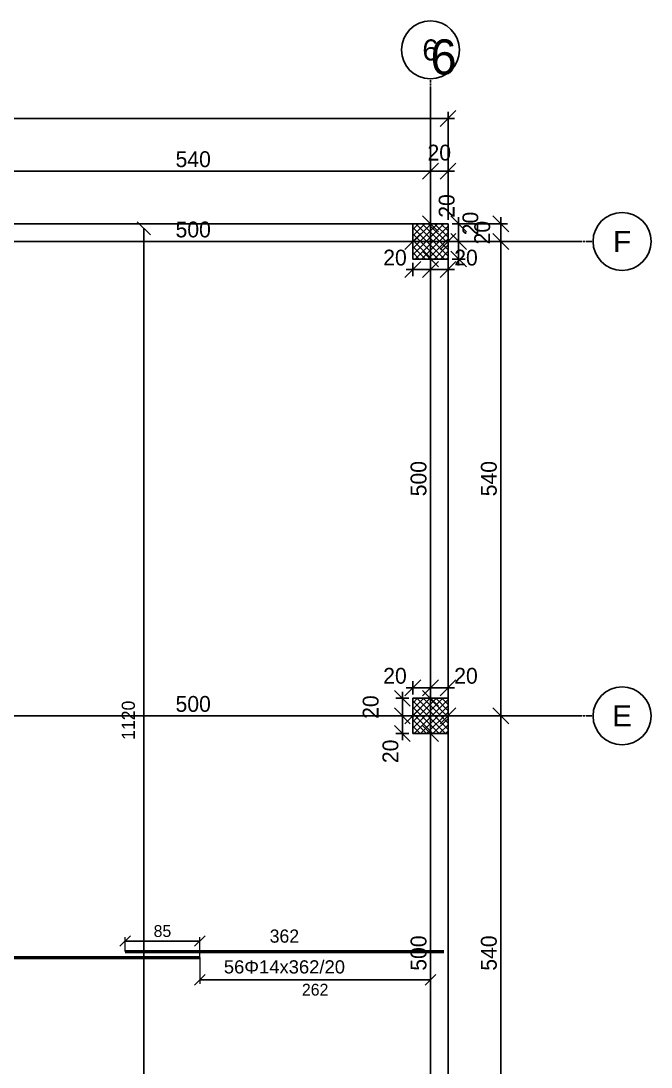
# Model space of a CAD drawing. Header units: centimetres. Extents: x -231 to 7431, y -4464 to 7215.
# Drawn here: x 2254 to 2971, y -2370 to -1179 of the extents above; entities that cross this region are included whole.
import ezdxf
from ezdxf.enums import TextEntityAlignment as Align

# ---------------------------------------------------------------- set-up
doc = ezdxf.new("R2010")
doc.units = ezdxf.units.CM
doc.linetypes.add('DASHDOT', pattern=[3.556, 2.54, -0.508, 0, -0.508])
for name, color, linetype in [('AXIS', 8, 'Continuous'), ('COLUMN', 3, 'Continuous'), ('FW_AXIS', 7, 'Continuous'), ('FW_COLUMN_HATCH', 8, 'Continuous'), ('FW_DIM', 7, 'Continuous'), ('REB_TOP_MESH_X', 5, 'Continuous'), ('REB_TOP_MESH_X_AXDIM', 5, 'Continuous'), ('REB_TOP_MESH_X_LAP', 5, 'Continuous'), ('REB_TOP_MESH_X_RANGE', 5, 'Continuous'), ('REB_TOP_MESH_X_TEXT', 5, 'Continuous'), ('SLAB', 7, 'Continuous')]:
    doc.layers.add(name, color=color, linetype=linetype)
doc.styles.add('REBAR_TXT', font='arial.ttf')
doc.dimstyles.new('FW_DIM', dxfattribs={"dimtxt": 18, "dimasz": 9, "dimexe": 7.5, "dimexo": 4.5, "dimgap": 4.5, "dimtad": 1, "dimdec": 0, "dimtxsty": 'Standard', "dimtsz": 9, "dimcen": 2.5, "dimdle": 7.5, "dimclrd": 256, "dimclre": 256, "dimclrt": 7, "dimazin": 3, "dimtfac": 1, "dimtmove": 2, "dimatfit": 3})
doc.dimstyles.new('REBAR LAP', dxfattribs={"dimtxt": 13.5, "dimasz": 2.5, "dimexe": 4.5, "dimexo": 0, "dimgap": 4.5, "dimtad": 1, "dimdec": 0, "dimtxsty": 'Standard', "dimtsz": 6, "dimcen": 2.5, "dimclrd": 6, "dimclre": 6, "dimclrt": 7, "dimazin": 3, "dimtfac": 1, "dimtmove": 2, "dimatfit": 3, "dimlwd": 25, "dimlwe": 18})
doc.dimstyles.new('REBAR M-200', dxfattribs={"dimtxt": 15, "dimasz": 15, "dimexe": 25, "dimexo": 12.5, "dimgap": 10, "dimtad": 1, "dimdec": 0, "dimtxsty": 'Standard', "dimblk": 'NONE', "dimcen": 50, "dimse1": 1, "dimse2": 1, "dimclrd": 6, "dimclre": 6, "dimclrt": 7, "dimazin": 3, "dimtfac": 1, "dimtmove": 2, "dimatfit": 3, "dimldrblk": 'NONE', "dimlwd": 53})
doc.dimstyles.new('REBAR RANGE', dxfattribs={"dimtxt": 15, "dimasz": 2.5, "dimexe": 0, "dimexo": 0, "dimgap": 10, "dimtad": 1, "dimdec": 0, "dimtxsty": 'Standard', "dimtsz": 7.5, "dimcen": 2.5, "dimse1": 1, "dimse2": 1, "dimclrd": 6, "dimclre": 6, "dimclrt": 7, "dimazin": 3, "dimtfac": 1, "dimtmove": 2, "dimatfit": 3, "dimlwd": 25})

# ---------------------------------------------------------------- blocks, each defined once
blk = doc.blocks.new('*D1085')
at = {"color": 6, "lineweight": 53}
blk.add_line((1857.5, -2245), (2457.5, -2245), dxfattribs=at)
at = {"layer": 'Defpoints'}
for p in [(1857.5, -2245), (1857.5, -2245), (2457.5, -2245)]:
    blk.add_point(p, dxfattribs=at)
at = {"layer": 'REB_TOP_MESH_X', "color": 7, "insert": (2157.5, -2227.5), "char_height": 15, "attachment_point": 5}
blk.add_mtext('600', dxfattribs=at)
blk = doc.blocks.new('_NONE')
blk = doc.blocks.new('*D1086')
at = {"color": 6, "lineweight": 53}
blk.add_line((2372.5, -2238.25), (2735, -2238.25), dxfattribs=at)
at = {"layer": 'Defpoints'}
for p in [(2372.5, -2238.25), (2372.5, -2238.25), (2735, -2238.25)]:
    blk.add_point(p, dxfattribs=at)
at = {"layer": 'REB_TOP_MESH_X', "color": 7, "insert": (2553.75, -2220.75), "char_height": 15, "attachment_point": 5}
blk.add_mtext('362', dxfattribs=at)
blk = doc.blocks.new('_OBLIQUE')
at = {"color": 0, "linetype": 'BYBLOCK'}
blk.add_line((-0.5, -0.5), (0.5, 0.5), dxfattribs=at)
blk = doc.blocks.new('*D1095')
at = {"color": 6, "lineweight": 18}
for p, q in [((2372.5, -2238.25), (2372.5, -2221.75)), ((2457.5, -2245), (2457.5, -2221.75))]:
    blk.add_line(p, q, dxfattribs=at)
at = {"color": 6, "lineweight": 25}
blk.add_line((2372.5, -2226.25), (2457.5, -2226.25), dxfattribs=at)
at = {"layer": 'Defpoints'}
for p in [(2372.5, -2226.25), (2372.5, -2238.25), (2457.5, -2245)]:
    blk.add_point(p, dxfattribs=at)
at = {"layer": 'REB_TOP_MESH_X_LAP', "color": 6, "xscale": 12, "yscale": 12}
for p in [(2372.5, -2226.25), (2457.5, -2226.25)]:
    blk.add_blockref('_OBLIQUE', p, dxfattribs=at)
at = {"layer": 'REB_TOP_MESH_X_LAP', "color": 7, "insert": (2415, -2215), "char_height": 13.5, "attachment_point": 5}
blk.add_mtext('85', dxfattribs=at)
blk = doc.blocks.new('*D1096')
at = {"color": 6, "lineweight": 18}
for p, q in [((2457.5, -2245), (2457.5, -2275)), ((2720, -2245), (2720, -2275))]:
    blk.add_line(p, q, dxfattribs=at)
at = {"color": 6, "lineweight": 25}
blk.add_line((2720, -2270.5), (2457.5, -2270.5), dxfattribs=at)
at = {"layer": 'Defpoints'}
for p in [(2457.5, -2245), (2720, -2245), (2720, -2270.5)]:
    blk.add_point(p, dxfattribs=at)
at = {"layer": 'REB_TOP_MESH_X_AXDIM', "color": 6, "xscale": 12, "yscale": 12}
for p in [(2457.5, -2270.5), (2720, -2270.5)]:
    blk.add_blockref('_OBLIQUE', p, dxfattribs=at)
at = {"layer": 'REB_TOP_MESH_X_AXDIM', "color": 7, "insert": (2588.75, -2281.75), "char_height": 13.5, "attachment_point": 5}
blk.add_mtext('262', dxfattribs=at)
blk = doc.blocks.new('*D1162')
at = {"color": 6, "lineweight": 25}
blk.add_line((2393.75, -2535), (2393.75, -1415), dxfattribs=at)
at = {"layer": 'Defpoints'}
for p in [(2393.75, -1415), (2393.75, -2535), (2393.75, -2535)]:
    blk.add_point(p, dxfattribs=at)
at = {"layer": 'REB_TOP_MESH_X_RANGE', "color": 6, "xscale": 15, "yscale": 15, "rotation": 90}
for p in [(2393.75, -1415), (2393.75, -2535)]:
    blk.add_blockref('_OBLIQUE', p, dxfattribs=at)
at = {"layer": 'REB_TOP_MESH_X_RANGE', "color": 7, "insert": (2376.25, -1975), "char_height": 15, "attachment_point": 5, "rotation": 90}
blk.add_mtext('1120', dxfattribs=at)
blk = doc.blocks.new('*D1163')
at = {"color": 6, "lineweight": 25}
blk.add_line((2393.75, -2535), (2393.75, -1415), dxfattribs=at)
at = {"layer": 'Defpoints'}
for p in [(2393.75, -1415), (2393.75, -2535), (2393.75, -2535)]:
    blk.add_point(p, dxfattribs=at)
at = {"layer": 'REB_TOP_MESH_X_RANGE', "color": 6, "xscale": 15, "yscale": 15, "rotation": 90}
for p in [(2393.75, -1415), (2393.75, -2535)]:
    blk.add_blockref('_OBLIQUE', p, dxfattribs=at)
at = {"layer": 'REB_TOP_MESH_X_RANGE', "color": 7, "insert": (2376.25, -1975), "char_height": 15, "attachment_point": 5, "rotation": 90}
blk.add_mtext('1120', dxfattribs=at)
blk = doc.blocks.new('*D1301')
for p, q in [((2692.5, -1938), (2727.5, -1938)), ((2700, -1945.5), (2700, -1930.5)), ((2720, -1945.5), (2720, -1930.5))]:
    blk.add_line(p, q)
at = {"layer": 'Defpoints'}
for p in [(2700, -1938), (2700, -1950), (2720, -1950)]:
    blk.add_point(p, dxfattribs=at)
at = {"layer": 'FW_DIM', "xscale": 18, "yscale": 18}
for p in [(2700, -1938), (2720, -1938)]:
    blk.add_blockref('_OBLIQUE', p, dxfattribs=at)
at = {"layer": 'FW_DIM', "color": 7, "insert": (2679.6, -1924.5), "char_height": 18, "attachment_point": 5}
blk.add_mtext('20', dxfattribs=at)
blk = doc.blocks.new('*D1302')
for p, q in [((2712.5, -1938), (2747.5, -1938)), ((2720, -1945.5), (2720, -1930.5)), ((2740, -1945.5), (2740, -1930.5))]:
    blk.add_line(p, q)
at = {"layer": 'Defpoints'}
for p in [(2720, -1938), (2720, -1950), (2740, -1950)]:
    blk.add_point(p, dxfattribs=at)
at = {"layer": 'FW_DIM', "xscale": 18, "yscale": 18}
for p in [(2720, -1938), (2740, -1938)]:
    blk.add_blockref('_OBLIQUE', p, dxfattribs=at)
at = {"layer": 'FW_DIM', "color": 7, "insert": (2760.4, -1924.5), "char_height": 18, "attachment_point": 5}
blk.add_mtext('20', dxfattribs=at)
blk = doc.blocks.new('*D1303')
for p, q in [((2688, -1997.5), (2688, -1962.5)), ((2695.5, -1970), (2680.5, -1970)), ((2695.5, -1990), (2680.5, -1990))]:
    blk.add_line(p, q)
at = {"layer": 'Defpoints'}
for p in [(2700, -1970), (2688, -1990), (2700, -1990)]:
    blk.add_point(p, dxfattribs=at)
at = {"layer": 'FW_DIM', "xscale": 18, "yscale": 18, "rotation": 90}
for p in [(2688, -1970), (2688, -1990)]:
    blk.add_blockref('_OBLIQUE', p, dxfattribs=at)
at = {"layer": 'FW_DIM', "color": 7, "insert": (2674.5, -2010.4), "char_height": 18, "attachment_point": 5, "rotation": 90}
blk.add_mtext('20', dxfattribs=at)
blk = doc.blocks.new('*D1304')
for p, q in [((2695.5, -1950), (2680.5, -1950)), ((2688, -1977.5), (2688, -1942.5)), ((2695.5, -1970), (2680.5, -1970))]:
    blk.add_line(p, q)
at = {"layer": 'Defpoints'}
for p in [(2700, -1950), (2688, -1970), (2700, -1970)]:
    blk.add_point(p, dxfattribs=at)
at = {"layer": 'FW_DIM', "xscale": 18, "yscale": 18, "rotation": 90}
for p in [(2688, -1950), (2688, -1970)]:
    blk.add_blockref('_OBLIQUE', p, dxfattribs=at)
at = {"layer": 'FW_DIM', "color": 7, "insert": (2652, -1960), "char_height": 18, "attachment_point": 5, "rotation": 90}
blk.add_mtext('20', dxfattribs=at)
blk = doc.blocks.new('*D1305')
for p, q in [((2692.5, -1462), (2727.5, -1462)), ((2700, -1454.5), (2700, -1469.5)), ((2720, -1454.5), (2720, -1469.5))]:
    blk.add_line(p, q)
at = {"layer": 'Defpoints'}
for p in [(2700, -1450), (2720, -1450), (2700, -1462)]:
    blk.add_point(p, dxfattribs=at)
at = {"layer": 'FW_DIM', "xscale": 18, "yscale": 18}
for p in [(2700, -1462), (2720, -1462)]:
    blk.add_blockref('_OBLIQUE', p, dxfattribs=at)
at = {"layer": 'FW_DIM', "color": 7, "insert": (2679.6, -1448.5), "char_height": 18, "attachment_point": 5}
blk.add_mtext('20', dxfattribs=at)
blk = doc.blocks.new('*D1306')
for p, q in [((2712.5, -1462), (2747.5, -1462)), ((2720, -1454.5), (2720, -1469.5)), ((2740, -1454.5), (2740, -1469.5))]:
    blk.add_line(p, q)
at = {"layer": 'Defpoints'}
for p in [(2720, -1450), (2740, -1450), (2720, -1462)]:
    blk.add_point(p, dxfattribs=at)
at = {"layer": 'FW_DIM', "xscale": 18, "yscale": 18}
for p in [(2720, -1462), (2740, -1462)]:
    blk.add_blockref('_OBLIQUE', p, dxfattribs=at)
at = {"layer": 'FW_DIM', "color": 7, "insert": (2760.4, -1448.5), "char_height": 18, "attachment_point": 5}
blk.add_mtext('20', dxfattribs=at)
blk = doc.blocks.new('*D1307')
for p, q in [((2752, -1457.5), (2752, -1422.5)), ((2744.5, -1430), (2759.5, -1430)), ((2744.5, -1450), (2759.5, -1450))]:
    blk.add_line(p, q)
at = {"layer": 'Defpoints'}
for p in [(2740, -1430), (2740, -1450), (2752, -1450)]:
    blk.add_point(p, dxfattribs=at)
at = {"layer": 'FW_DIM', "xscale": 18, "yscale": 18, "rotation": 90}
for p in [(2752, -1430), (2752, -1450)]:
    blk.add_blockref('_OBLIQUE', p, dxfattribs=at)
at = {"layer": 'FW_DIM', "color": 7, "insert": (2765.5, -1409.6), "char_height": 18, "attachment_point": 5, "rotation": 90}
blk.add_mtext('20', dxfattribs=at)
blk = doc.blocks.new('*D1308')
for p, q in [((2752, -1437.5), (2752, -1402.5)), ((2744.5, -1410), (2759.5, -1410)), ((2744.5, -1430), (2759.5, -1430))]:
    blk.add_line(p, q)
at = {"layer": 'Defpoints'}
for p in [(2740, -1410), (2740, -1430), (2752, -1430)]:
    blk.add_point(p, dxfattribs=at)
at = {"layer": 'FW_DIM', "xscale": 18, "yscale": 18, "rotation": 90}
for p in [(2752, -1410), (2752, -1430)]:
    blk.add_blockref('_OBLIQUE', p, dxfattribs=at)
at = {"layer": 'FW_DIM', "color": 7, "insert": (2738.5, -1389.6), "char_height": 18, "attachment_point": 5, "rotation": 90}
blk.add_mtext('20', dxfattribs=at)
blk = doc.blocks.new('*D1358')
for p, q in [((2200, -1965.5), (2200, -1962.5)), ((2700, -1965.5), (2700, -1962.5)), ((2192.5, -1970), (2707.5, -1970))]:
    blk.add_line(p, q)
at = {"layer": 'Defpoints'}
for p in [(2200, -1970), (2200, -1970), (2700, -1970)]:
    blk.add_point(p, dxfattribs=at)
at = {"layer": 'FW_DIM', "xscale": 18, "yscale": 18}
for p in [(2200, -1970), (2700, -1970)]:
    blk.add_blockref('_OBLIQUE', p, dxfattribs=at)
at = {"layer": 'FW_DIM', "color": 7, "insert": (2450, -1956.5), "char_height": 18, "attachment_point": 5}
blk.add_mtext('500', dxfattribs=at)
blk = doc.blocks.new('*D1359')
for p, q in [((2700, -1965.5), (2700, -1962.5)), ((2740, -1965.5), (2740, -1962.5)), ((2692.5, -1970), (2747.5, -1970))]:
    blk.add_line(p, q)
at = {"layer": 'Defpoints'}
for p in [(2700, -1970), (2700, -1970), (2740, -1970)]:
    blk.add_point(p, dxfattribs=at)
at = {"layer": 'FW_DIM', "xscale": 18, "yscale": 18}
for p in [(2700, -1970), (2740, -1970)]:
    blk.add_blockref('_OBLIQUE', p, dxfattribs=at)
blk = doc.blocks.new('*D1369')
for p, q in [((2200, -1425.5), (2200, -1422.5)), ((2700, -1425.5), (2700, -1422.5)), ((2192.5, -1430), (2707.5, -1430))]:
    blk.add_line(p, q)
at = {"layer": 'Defpoints'}
for p in [(2200, -1430), (2200, -1430), (2700, -1430)]:
    blk.add_point(p, dxfattribs=at)
at = {"layer": 'FW_DIM', "xscale": 18, "yscale": 18}
for p in [(2200, -1430), (2700, -1430)]:
    blk.add_blockref('_OBLIQUE', p, dxfattribs=at)
at = {"layer": 'FW_DIM', "color": 7, "insert": (2450, -1416.5), "char_height": 18, "attachment_point": 5}
blk.add_mtext('500', dxfattribs=at)
blk = doc.blocks.new('*D1370')
for p, q in [((2700, -1425.5), (2700, -1422.5)), ((2740, -1425.5), (2740, -1422.5)), ((2692.5, -1430), (2747.5, -1430))]:
    blk.add_line(p, q)
at = {"layer": 'Defpoints'}
for p in [(2700, -1430), (2700, -1430), (2740, -1430)]:
    blk.add_point(p, dxfattribs=at)
at = {"layer": 'FW_DIM', "xscale": 18, "yscale": 18}
for p in [(2700, -1430), (2740, -1430)]:
    blk.add_blockref('_OBLIQUE', p, dxfattribs=at)
blk = doc.blocks.new('*D1429')
for p, q in [((2720, -2497.5), (2720, -1982.5)), ((2715.5, -1990), (2712.5, -1990)), ((2715.5, -2490), (2712.5, -2490))]:
    blk.add_line(p, q)
at = {"layer": 'Defpoints'}
for p in [(2720, -1990), (2720, -2490), (2720, -2490)]:
    blk.add_point(p, dxfattribs=at)
at = {"layer": 'FW_DIM', "xscale": 18, "yscale": 18, "rotation": 90}
for p in [(2720, -1990), (2720, -2490)]:
    blk.add_blockref('_OBLIQUE', p, dxfattribs=at)
at = {"layer": 'FW_DIM', "color": 7, "insert": (2706.5, -2240), "char_height": 18, "attachment_point": 5, "rotation": 90}
blk.add_mtext('500', dxfattribs=at)
blk = doc.blocks.new('*D1430')
for p, q in [((2715.5, -1950), (2712.5, -1950)), ((2720, -1997.5), (2720, -1942.5)), ((2715.5, -1990), (2712.5, -1990))]:
    blk.add_line(p, q)
at = {"layer": 'Defpoints'}
for p in [(2720, -1950), (2720, -1990), (2720, -1990)]:
    blk.add_point(p, dxfattribs=at)
at = {"layer": 'FW_DIM', "xscale": 18, "yscale": 18, "rotation": 90}
for p in [(2720, -1950), (2720, -1990)]:
    blk.add_blockref('_OBLIQUE', p, dxfattribs=at)
blk = doc.blocks.new('*D1431')
for p, q in [((2715.5, -1450), (2712.5, -1450)), ((2720, -1957.5), (2720, -1442.5)), ((2715.5, -1950), (2712.5, -1950))]:
    blk.add_line(p, q)
at = {"layer": 'Defpoints'}
for p in [(2720, -1450), (2720, -1950), (2720, -1950)]:
    blk.add_point(p, dxfattribs=at)
at = {"layer": 'FW_DIM', "xscale": 18, "yscale": 18, "rotation": 90}
for p in [(2720, -1450), (2720, -1950)]:
    blk.add_blockref('_OBLIQUE', p, dxfattribs=at)
at = {"layer": 'FW_DIM', "color": 7, "insert": (2706.5, -1700), "char_height": 18, "attachment_point": 5, "rotation": 90}
blk.add_mtext('500', dxfattribs=at)
blk = doc.blocks.new('*D1432')
for p, q in [((2720, -1457.5), (2720, -1402.5)), ((2715.5, -1410), (2712.5, -1410)), ((2715.5, -1450), (2712.5, -1450))]:
    blk.add_line(p, q)
at = {"layer": 'Defpoints'}
for p in [(2720, -1410), (2720, -1450), (2720, -1450)]:
    blk.add_point(p, dxfattribs=at)
at = {"layer": 'FW_DIM', "xscale": 18, "yscale": 18, "rotation": 90}
for p in [(2720, -1410), (2720, -1450)]:
    blk.add_blockref('_OBLIQUE', p, dxfattribs=at)
blk = doc.blocks.new('*D1438')
for p, q in [((2180, -1405.5), (2180, -1342.5)), ((2720, -1405.5), (2720, -1342.5)), ((2172.5, -1350), (2727.5, -1350))]:
    blk.add_line(p, q)
at = {"layer": 'Defpoints'}
for p in [(2180, -1350), (2180, -1410), (2720, -1410)]:
    blk.add_point(p, dxfattribs=at)
at = {"layer": 'FW_DIM', "xscale": 18, "yscale": 18}
for p in [(2180, -1350), (2720, -1350)]:
    blk.add_blockref('_OBLIQUE', p, dxfattribs=at)
at = {"layer": 'FW_DIM', "color": 7, "insert": (2450, -1336.5), "char_height": 18, "attachment_point": 5}
blk.add_mtext('540', dxfattribs=at)
blk = doc.blocks.new('*D1439')
for p, q in [((2720, -1405.5), (2720, -1342.5)), ((2740, -1405.5), (2740, -1342.5)), ((2712.5, -1350), (2747.5, -1350))]:
    blk.add_line(p, q)
at = {"layer": 'Defpoints'}
for p in [(2720, -1350), (2720, -1410), (2740, -1410)]:
    blk.add_point(p, dxfattribs=at)
at = {"layer": 'FW_DIM', "xscale": 18, "yscale": 18}
for p in [(2720, -1350), (2740, -1350)]:
    blk.add_blockref('_OBLIQUE', p, dxfattribs=at)
at = {"layer": 'FW_DIM', "color": 7, "insert": (2730, -1329), "char_height": 18, "attachment_point": 5}
blk.add_mtext('20', dxfattribs=at)
blk = doc.blocks.new('*D1447')
for p, q in [((0, -1405.5), (0, -1282.5)), ((2740, -1405.5), (2740, -1282.5)), ((-7.5, -1290), (2747.5, -1290))]:
    blk.add_line(p, q)
at = {"layer": 'Defpoints'}
for p in [(0, -1290), (0, -1410), (2740, -1410)]:
    blk.add_point(p, dxfattribs=at)
at = {"layer": 'FW_DIM', "xscale": 18, "yscale": 18}
for p in [(0, -1290), (2740, -1290)]:
    blk.add_blockref('_OBLIQUE', p, dxfattribs=at)
at = {"layer": 'FW_DIM', "color": 7, "insert": (1370, -1276.5), "char_height": 18, "attachment_point": 5}
blk.add_mtext('2740', dxfattribs=at)
blk = doc.blocks.new('*D1459')
for p, q in [((2800, -2517.5), (2800, -1962.5)), ((2744.5, -1970), (2807.5, -1970)), ((2744.5, -2510), (2807.5, -2510))]:
    blk.add_line(p, q)
at = {"layer": 'Defpoints'}
for p in [(2740, -1970), (2740, -2510), (2800, -2510)]:
    blk.add_point(p, dxfattribs=at)
at = {"layer": 'FW_DIM', "xscale": 18, "yscale": 18, "rotation": 90}
for p in [(2800, -1970), (2800, -2510)]:
    blk.add_blockref('_OBLIQUE', p, dxfattribs=at)
at = {"layer": 'FW_DIM', "color": 7, "insert": (2786.5, -2240), "char_height": 18, "attachment_point": 5, "rotation": 90}
blk.add_mtext('540', dxfattribs=at)
blk = doc.blocks.new('*D1460')
for p, q in [((2800, -1977.5), (2800, -1422.5)), ((2744.5, -1430), (2807.5, -1430)), ((2744.5, -1970), (2807.5, -1970))]:
    blk.add_line(p, q)
at = {"layer": 'Defpoints'}
for p in [(2740, -1430), (2740, -1970), (2800, -1970)]:
    blk.add_point(p, dxfattribs=at)
at = {"layer": 'FW_DIM', "xscale": 18, "yscale": 18, "rotation": 90}
for p in [(2800, -1430), (2800, -1970)]:
    blk.add_blockref('_OBLIQUE', p, dxfattribs=at)
at = {"layer": 'FW_DIM', "color": 7, "insert": (2786.5, -1700), "char_height": 18, "attachment_point": 5, "rotation": 90}
blk.add_mtext('540', dxfattribs=at)
blk = doc.blocks.new('*D1461')
for p, q in [((2800, -1437.5), (2800, -1402.5)), ((2744.5, -1410), (2807.5, -1410)), ((2744.5, -1430), (2807.5, -1430))]:
    blk.add_line(p, q)
at = {"layer": 'Defpoints'}
for p in [(2740, -1410), (2740, -1430), (2800, -1430)]:
    blk.add_point(p, dxfattribs=at)
at = {"layer": 'FW_DIM', "xscale": 18, "yscale": 18, "rotation": 90}
for p in [(2800, -1410), (2800, -1430)]:
    blk.add_blockref('_OBLIQUE', p, dxfattribs=at)
at = {"layer": 'FW_DIM', "color": 7, "insert": (2779, -1420), "char_height": 18, "attachment_point": 5, "rotation": 90}
blk.add_mtext('20', dxfattribs=at)

msp = doc.modelspace()

# ---------------------------------------------------------------- hatches: boundary and pattern name
at = {"layer": 'FW_COLUMN_HATCH'}
h = msp.add_hatch(dxfattribs=at)
h.set_pattern_fill('ANSI37', scale=1.6)
h.paths.add_polyline_path([(2700, -1450), (2700, -1410), (2740, -1410), (2740, -1450), (2700, -1450)])
h = msp.add_hatch(dxfattribs=at)
h.set_pattern_fill('ANSI37', scale=1.6)
h.paths.add_polyline_path([(2700, -1990), (2700, -1950), (2740, -1950), (2740, -1990), (2700, -1990)])

# ---------------------------------------------------------------- linework, layer by layer
at = {"layer": 'AXIS'}
for p, q in [((2720, -4300), (2720, -1260)), ((-150, -1430), (2890, -1430)), ((-150, -1970), (2890, -1970))]:
    msp.add_line(p, q, dxfattribs=at)
at = {"layer": 'COLUMN'}
for points in [[(2700, -1450), (2740, -1450), (2740, -1410), (2700, -1410)], [(2700, -1990), (2740, -1990), (2740, -1950), (2700, -1950)]]:
    msp.add_lwpolyline(points, close=True, dxfattribs=at)
at = {"layer": 'FW_AXIS', "linetype": 'DASHDOT'}
for p, q in [((2720, -1260), (2720, -1245)), ((2890, -1430), (2905, -1430)), ((2890, -1970), (2905, -1970))]:
    msp.add_line(p, q, dxfattribs=at)
at = {"layer": 'FW_AXIS'}
for centre in [(2720, -1212), (2938, -1430), (2938, -1970)]:
    msp.add_circle(centre, 33, dxfattribs=at)
at = {"layer": 'SLAB'}
msp.add_lwpolyline([(0, -4150), (2740, -4150), (2740, -1410), (0, -1410)], close=True, dxfattribs=at)

# ---------------------------------------------------------------- texts
at = {"layer": 'AXIS'}
msp.add_text('6', height=40, dxfattribs=at).set_placement((2720, -1240))
at = {"layer": 'FW_AXIS', "color": 7, "style": 'REBAR_TXT'}
for s, p in [('6', (2720, -1212)), ('F', (2938, -1430)), ('E', (2938, -1970))]:
    msp.add_text(s, height=24, dxfattribs=at).set_placement(p, align=Align.MIDDLE_CENTER)
at = {"layer": 'REB_TOP_MESH_X_TEXT', "color": 7, "style": 'REBAR_TXT'}
msp.add_text('56Φ14x362/20', height=15, dxfattribs=at).set_placement((2553.8, -2248.2), align=Align.TOP_CENTER)

# ---------------------------------------------------------------- dimensions: what is measured, and where the dimension line sits
at = {"layer": 'FW_DIM'}
for base, p1, p2, picture, middle in [((0, -1290), (0, -1410), (2740, -1410), '*D1447', (1370, -1276.5)), ((2720, -1350), (2720, -1410), (2740, -1410), '*D1439', (2730, -1329)), ((2180, -1350), (2180, -1410), (2720, -1410), '*D1438', (2450, -1336.5))]:
    dim = msp.add_linear_dim(base=base, p1=p1, p2=p2, dimstyle='FW_DIM', dxfattribs=at)
    dim.commit()
    dim.dimension.update_dxf_attribs({"geometry": picture, "text_midpoint": middle})
for base, p1, p2, text, picture, middle in [((2752, -1430), (2740, -1430), (2740, -1410), '20', '*D1308', (2738.5, -1389.6)), ((2720, -1450), (2720, -1450), (2720, -1410), ' ', '*D1432', (2720, -1430)), ((2752, -1450), (2740, -1450), (2740, -1430), '20', '*D1307', (2765.5, -1409.6)), ((2720, -1950), (2720, -1950), (2720, -1450), '500', '*D1431', (2706.5, -1700)), ((2688, -1970), (2700, -1970), (2700, -1950), '20', '*D1304', (2652, -1960)), ((2720, -1990), (2720, -1990), (2720, -1950), ' ', '*D1430', (2720, -1970)), ((2688, -1990), (2700, -1990), (2700, -1970), '20', '*D1303', (2674.5, -2010.4)), ((2720, -2490), (2720, -2490), (2720, -1990), '500', '*D1429', (2706.5, -2240))]:
    dim = msp.add_linear_dim(base=base, p1=p1, p2=p2, angle=90, text=text, dimstyle='FW_DIM', override={"dimtmove": 2}, dxfattribs=at)
    dim.commit()
    dim.dimension.update_dxf_attribs({"geometry": picture, "text_midpoint": middle, "dimtype": 160})
for base, p1, p2, text, picture, middle in [((2200, -1430), (2200, -1430), (2700, -1430), '500', '*D1369', (2450, -1416.5)), ((2700, -1430), (2700, -1430), (2740, -1430), ' ', '*D1370', (2720, -1430)), ((2700, -1462), (2700, -1450), (2720, -1450), '20', '*D1305', (2679.6, -1448.5)), ((2720, -1462), (2720, -1450), (2740, -1450), '20', '*D1306', (2760.4, -1448.5)), ((2700, -1938), (2700, -1950), (2720, -1950), '20', '*D1301', (2679.6, -1924.5)), ((2720, -1938), (2720, -1950), (2740, -1950), '20', '*D1302', (2760.4, -1924.5)), ((2200, -1970), (2200, -1970), (2700, -1970), '500', '*D1358', (2450, -1956.5)), ((2700, -1970), (2700, -1970), (2740, -1970), ' ', '*D1359', (2720, -1970))]:
    dim = msp.add_linear_dim(base=base, p1=p1, p2=p2, text=text, dimstyle='FW_DIM', override={"dimtmove": 2}, dxfattribs=at)
    dim.commit()
    dim.dimension.update_dxf_attribs({"geometry": picture, "text_midpoint": middle, "dimtype": 160})
for base, p1, p2, picture, middle in [((2800, -1430), (2740, -1430), (2740, -1410), '*D1461', (2779, -1420)), ((2800, -1970), (2740, -1970), (2740, -1430), '*D1460', (2786.5, -1700)), ((2800, -2510), (2740, -2510), (2740, -1970), '*D1459', (2786.5, -2240))]:
    dim = msp.add_linear_dim(base=base, p1=p1, p2=p2, angle=90, dimstyle='FW_DIM', dxfattribs=at)
    dim.commit()
    dim.dimension.update_dxf_attribs({"geometry": picture, "text_midpoint": middle})
at = {"layer": 'REB_TOP_MESH_X'}
for base, p1, p2, picture, middle in [((2372.5, -2238.25), (2372.5, -2238.25), (2735, -2238.25), '*D1086', (2553.75, -2220.75)), ((1857.5, -2245), (1857.5, -2245), (2457.5, -2245), '*D1085', (2157.5, -2227.5))]:
    dim = msp.add_linear_dim(base=base, p1=p1, p2=p2, dimstyle='REBAR M-200', dxfattribs=at)
    dim.commit()
    dim.dimension.update_dxf_attribs({"geometry": picture, "text_midpoint": middle})
at = {"layer": 'REB_TOP_MESH_X_AXDIM'}
dim = msp.add_linear_dim(base=(2720, -2270.5), p1=(2720, -2245), p2=(2457.5, -2245), dimstyle='REBAR LAP', dxfattribs=at)
dim.commit()
dim.dimension.update_dxf_attribs({"geometry": '*D1096', "text_midpoint": (2588.75, -2281.75)})
at = {"layer": 'REB_TOP_MESH_X_LAP'}
dim = msp.add_linear_dim(base=(2372.5, -2226.2), p1=(2372.5, -2238.2), p2=(2457.5, -2245), dimstyle='REBAR LAP', dxfattribs=at)
dim.commit()
dim.dimension.update_dxf_attribs({"geometry": '*D1095', "text_midpoint": (2415, -2215)})
at = {"layer": 'REB_TOP_MESH_X_RANGE'}
for picture in ['*D1162', '*D1163']:
    dim = msp.add_linear_dim(base=(2393.8, -2535), p1=(2393.8, -2535), p2=(2393.8, -1415), angle=90, dimstyle='REBAR RANGE', dxfattribs=at)
    dim.commit()
    dim.dimension.update_dxf_attribs({"geometry": picture, "text_midpoint": (2376.2, -1975)})

doc.saveas('drawing.dxf')
